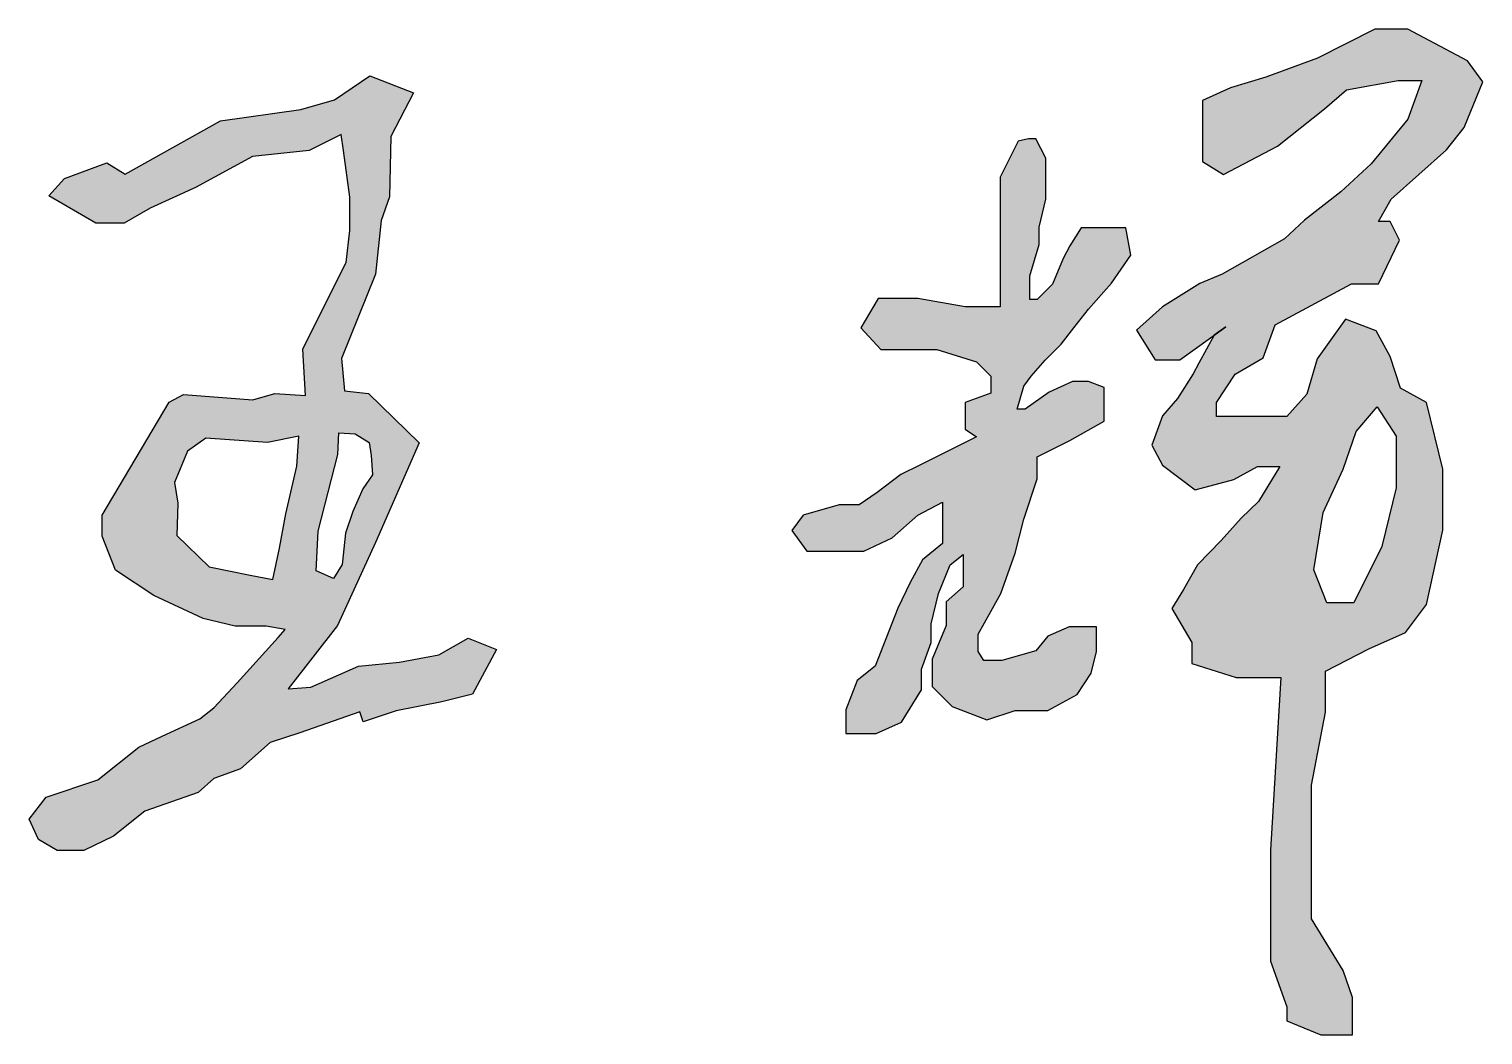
# Model space of a CAD drawing. Extents: x -46552 to 500351, y 55470 to 139570.
# Drawn here: x 496810 to 498415, y 81735 to 82845 of the extents above; entities that cross this region are included whole.
import ezdxf

# ---------------------------------------------------------------- set-up
doc = ezdxf.new("R2010")
doc.units = 0
doc.header["$LTSCALE"] = 1000
doc.header["$MEASUREMENT"] = 0
doc.layers.add('TK', color=126, linetype='Continuous')

# ---------------------------------------------------------------- blocks, each defined once
blk = doc.blocks.new('sfsf')
at = {"layer": 'TK'}
h = blk.add_hatch(color=1, dxfattribs=at)
h.paths.add_polyline_path([(196915.5, 251216.7), (196936.2, 251184.4), (196936.2, 251127.4), (196920.6, 251062.7), (196889.5, 251000.6), (196859.7, 251000.6), (196845.5, 251036.8), (196855.9, 251100.2), (196877.9, 251148.1), (196892.1, 251189.6)], flags=16)
h.paths.add_polyline_path([(196745.7, 251473.3), (196805.3, 251504.4), (196857.1, 251545.8), (196881.7, 251566.5), (196938.7, 251576.9), (196964.6, 251576.9), (196949.1, 251534.2), (196908.9, 251485), (196875.2, 251453.9), (196835.1, 251422.8), (196813, 251402.1), (196744.4, 251363.3), (196719.8, 251352.9), (196678.3, 251327), (196649.8, 251301.2), (196670.5, 251268.8), (196697.7, 251268.8), (196748.3, 251305), (196735.3, 251295.7), (196718.5, 251264.9), (196712.1, 251253.2), (196695.1, 251226.1), (196678.3, 251206.7), (196666.6, 251174.3), (196678.3, 251152.3), (196714.6, 251125.1), (196757.3, 251136.7), (196783.2, 251151), (196807.9, 251151), (196784.5, 251112.2), (196765.1, 251094), (196743.1, 251069.4), (196717.2, 251042.2), (196701.6, 251015.1), (196688.7, 250994.3), (196710.7, 250956.8), (196710.7, 250933.5), (196759.9, 250918), (196809.2, 250918), (196797.5, 250727.4), (196797.5, 250673.7), (196797.5, 250605.1), (196815.6, 250554.6), (196815.6, 250539.1), (196853.2, 250523.6), (196888.2, 250523.6), (196888.2, 250565), (196877.8, 250594.8), (196842.8, 250651.7), (196842.8, 250693.1), (196842.8, 250737.2), (196842.8, 250799.3), (196858.4, 250879.6), (196858.4, 250924.9), (196906.3, 250949.5), (196946.5, 250967.6), (196969.8, 250998.7), (196988, 251080.6), (196988, 251147.9), (196969.8, 251221.7), (196941.3, 251237.2), (196929.7, 251272.2), (196914.1, 251300.7), (196880.4, 251313.6), (196849.3, 251269.6), (196837.7, 251230.8), (196815.7, 251206.2), (196737.9, 251206.2), (196737.9, 251221.7), (196758.7, 251252.8), (196789.7, 251270.9), (196802.7, 251307.1), (196886.9, 251352.4), (196916.7, 251352.4), (196940.1, 251400.7), (196929.7, 251421.4), (196916.8, 251421.4), (196931, 251446), (196991.9, 251500.4), (197011.4, 251525), (197032.1, 251575.5), (197015.2, 251598.8), (196949.2, 251633.7), (196912.9, 251633.7), (196849.4, 251601.4), (196792.4, 251580.6), (196753.5, 251569), (196722.4, 251554.7), (196722.4, 251541.8), (196722.4, 251506.9), (196722.4, 251487.4)])
h.paths.add_polyline_path([(196519.2, 251509.8), (196499.4, 251470.1), (196499.4, 251409.5), (196499.4, 251335.3), (196499.4, 251327), (196460.7, 251327), (196408.4, 251336.4), (196393.7, 251336.4), (196364.5, 251336.4), (196345.6, 251304), (196367.6, 251279.9), (196429.3, 251279.9), (196473.2, 251266.4), (196488.9, 251250.7), (196488.9, 251231.9), (196460.7, 251221.4), (196460.7, 251192.2), (196473.2, 251183.8), (196410.5, 251152.5), (196389.6, 251142), (196363.4, 251122.2), (196343.5, 251108.6), (196321.6, 251108.6), (196281.9, 251097.1), (196269.3, 251080.4), (196286, 251057.4), (196348.8, 251057.4), (196380.1, 251072), (196408.4, 251097.1), (196435.6, 251111.7), (196435.6, 251065.8), (196413.6, 251048), (196400, 251022.9), (196386.4, 250994.7), (196361.3, 250930.4), (196341.4, 250914.8), (196328.8, 250882.4), (196328.8, 250856.3), (196362.3, 250856.3), (196390.5, 250868.8), (196412.5, 250904.3), (196412.5, 250927.3), (196423, 250956.6), (196423, 250977.4), (196431.3, 251010.9), (196443.9, 251042.2), (196458.5, 251053.7), (196458.5, 251039.1), (196458.5, 251018.2), (196439.7, 251001.5), (196439.7, 250975.4), (196424.2, 250938.1), (196424.2, 250928.5), (196424.2, 250908), (196446.2, 250886), (196484.4, 250871.4), (196515.9, 250881.6), (196530.6, 250881.6), (196551.9, 250881.6), (196584.1, 250899.2), (196599.6, 250922.7), (196605.4, 250946.9), (196605.4, 250974), (196596.6, 250974), (196575.3, 250974), (196551.9, 250963.7), (196538.7, 250947.6), (196501.2, 250936.6), (196481.4, 250936.6), (196474.8, 250946.9), (196474.8, 250965.9), (196488.8, 250990.8), (196499.8, 251010.6), (196515.9, 251055.3), (196525.5, 251092.7), (196540.1, 251137.4), (196540.1, 251161.6), (196576.1, 251179.5), (196614.2, 251200.8), (196614.2, 251238.1), (196596.6, 251244.7), (196579, 251244.7), (196553.3, 251233), (196526.9, 251214), (196518.1, 251214), (196525.5, 251239.6), (196533.5, 251250.6), (196548.9, 251268.2), (196566.6, 251285.8), (196580.5, 251304.1), (196596.6, 251324.6), (196622.3, 251353.2), (196643.6, 251384.3), (196637.8, 251414.3), (196631.2, 251414.3), (196607.7, 251414.3), (196588.6, 251414.3), (196576.2, 251394.5), (196568.8, 251380.6), (196557.1, 251352), (196540.2, 251335.2), (196532.1, 251335.2), (196532.1, 251361.5), (196542.4, 251396), (196542.4, 251415), (196549.7, 251445.8), (196549.7, 251464.9), (196549.7, 251491.3), (196538.7, 251512.5), (196530.7, 251512.5)])
at = {"layer": 'TK', "lineweight": 25}
h = blk.add_hatch(color=1, dxfattribs=at)
h.paths.add_polyline_path([(195466.5, 251468.8), (195513.1, 251485.9), (195533.3, 251473.5), (195638.8, 251532.4), (195727.4, 251544.8), (195764.6, 251555.7), (195803.4, 251582.1), (195851.6, 251563.4), (195826.7, 251515.3), (195825.2, 251448.6), (195815.9, 251422.3), (195809.7, 251363.3), (195772.4, 251270.2), (195775.5, 251234.5), (195801.9, 251231.4), (195857.8, 251177.1), (195809.7, 251067), (195767.7, 250975.5), (195713.4, 250905.6), (195738.2, 250907.2), (195791, 250930.5), (195836.1, 250935.1), (195879.5, 250942.9), (195912.1, 250961.5), (195943.2, 250949.1), (195917, 250899.7), (195882.8, 250891.2), (195832.7, 250881.4), (195796, 250869.2), (195792.3, 250880.2), (195726.4, 250856.8), (195693.5, 250846.4), (195660.7, 250817.1), (195631.3, 250806.7), (195614, 250791.1), (195555.3, 250770.4), (195520.7, 250742.8), (195487.9, 250727.2), (195458.5, 250727.2), (195437.7, 250739.3), (195427.4, 250761.8), (195446.4, 250786), (195503.4, 250805), (195548.4, 250841.2), (195574.3, 250853.3), (195615.8, 250872.3), (195631.3, 250884.4), (195657.2, 250912), (195702.2, 250962.1), (195710, 250970.9), (195688.9, 250974.8), (195654.9, 250974.8), (195619.7, 250983.2), (195565.2, 251008.7), (195522.7, 251036.5), (195508.2, 251074.1), (195508.2, 251097.1), (195582.1, 251221.9), (195597.9, 251230.4), (195674.3, 251224.3), (195698.6, 251231.6), (195732.5, 251229.2), (195729.4, 251280.4), (195754.2, 251329.9), (195777.3, 251376.1), (195781.4, 251411.4), (195781.4, 251448.2), (195774.6, 251499.8), (195771.8, 251517.5), (195736.5, 251499.8), (195673.9, 251493), (195611.2, 251459), (195560.9, 251435.9), (195532.3, 251419.6), (195501, 251419.6), (195449.3, 251449.5)])
h.paths.add_polyline_path([(195725.2, 251184.5), (195690.6, 251177.4), (195622.6, 251182.1), (195602.3, 251167.8), (195588, 251133.3), (195591.6, 251110.6), (195590.4, 251074.9), (195626.2, 251040.3), (195671.5, 251030.8), (195696.5, 251026), (195703.7, 251060.6), (195710.9, 251098.7), (195722.8, 251151.2)], flags=16)
h.paths.add_polyline_path([(195769.3, 251188.1), (195787.2, 251186.9), (195802.7, 251177.4), (195805.1, 251163.1), (195806.3, 251141.6), (195795.6, 251126.1), (195784.8, 251101.1), (195776.5, 251077.3), (195772.9, 251042.7), (195763.4, 251027.2), (195744.3, 251035.6), (195746.6, 251079.7), (195757.4, 251122.6), (195768.1, 251164.3)], flags=16)
at = {"layer": 'TK', "color": 1}
for points in [[(196745.7, 251473.3), (196805.3, 251504.4), (196857.1, 251545.8), (196881.7, 251566.5), (196938.7, 251576.9), (196964.6, 251576.9), (196949.1, 251534.2), (196908.9, 251485), (196875.2, 251453.9), (196835.1, 251422.8), (196813, 251402.1), (196744.4, 251363.3), (196719.8, 251352.9), (196678.3, 251327), (196649.8, 251301.2), (196670.5, 251268.8), (196697.7, 251268.8), (196748.3, 251305), (196735.3, 251295.7), (196718.5, 251264.9), (196712.1, 251253.2), (196695.1, 251226.1), (196678.3, 251206.7), (196666.6, 251174.3), (196678.3, 251152.3), (196678.3, 251152.3), (196714.6, 251125.1), (196757.3, 251136.7), (196783.2, 251151), (196807.9, 251151), (196784.5, 251112.2), (196765.1, 251094), (196743.1, 251069.4), (196717.2, 251042.2), (196701.6, 251015.1), (196688.7, 250994.3), (196710.7, 250956.8), (196710.7, 250933.5), (196759.9, 250918), (196809.2, 250918), (196797.5, 250727.4), (196797.5, 250673.7), (196797.5, 250605.1), (196815.6, 250554.6), (196815.6, 250539.1), (196853.2, 250523.6), (196888.2, 250523.6), (196888.2, 250565), (196877.8, 250594.8), (196842.8, 250651.7), (196842.8, 250693.1), (196842.8, 250737.2), (196842.8, 250799.3), (196858.4, 250879.6), (196858.4, 250924.9), (196906.3, 250949.5), (196946.5, 250967.6), (196969.8, 250998.7), (196988, 251080.6), (196988, 251147.9), (196969.8, 251221.7), (196941.3, 251237.2), (196929.7, 251272.2), (196914.1, 251300.7), (196880.4, 251313.6), (196849.3, 251269.6), (196837.7, 251230.8), (196815.7, 251206.2), (196737.9, 251206.2), (196737.9, 251221.7), (196758.7, 251252.8), (196789.7, 251270.9), (196802.7, 251307.1), (196886.9, 251352.4), (196916.7, 251352.4), (196940.1, 251400.7), (196929.7, 251421.4), (196916.8, 251421.4), (196931, 251446), (196991.9, 251500.4), (197011.4, 251525), (197032.1, 251575.5), (197015.2, 251598.8), (196949.2, 251633.7), (196912.9, 251633.7), (196849.4, 251601.4), (196792.4, 251580.6), (196753.5, 251569), (196722.4, 251554.7), (196722.4, 251541.8), (196722.4, 251506.9), (196722.4, 251487.4), (196745.7, 251473.3)], [(196519.2, 251509.8), (196499.4, 251470.1), (196499.4, 251409.5), (196499.4, 251335.3), (196499.4, 251327), (196460.7, 251327), (196408.4, 251336.4), (196393.7, 251336.4), (196364.5, 251336.4), (196345.6, 251304), (196367.6, 251279.9), (196429.3, 251279.9), (196473.2, 251266.4), (196488.9, 251250.7), (196488.9, 251231.9), (196460.7, 251221.4), (196460.7, 251192.2), (196473.2, 251183.8), (196410.5, 251152.5), (196389.6, 251142), (196363.4, 251122.2), (196343.5, 251108.6), (196321.6, 251108.6), (196281.9, 251097.1), (196269.3, 251080.4), (196286, 251057.4), (196348.8, 251057.4), (196380.1, 251072), (196408.4, 251097.1), (196435.6, 251111.7), (196435.6, 251065.8), (196413.6, 251048), (196400, 251022.9), (196386.4, 250994.7), (196361.3, 250930.4), (196341.4, 250914.8), (196328.8, 250882.4), (196328.8, 250856.3), (196362.3, 250856.3), (196390.5, 250868.8), (196412.5, 250904.3), (196412.5, 250927.3), (196423, 250956.6), (196423, 250977.4), (196431.3, 251010.9), (196443.9, 251042.2), (196458.5, 251053.7), (196458.5, 251039.1), (196458.5, 251018.2), (196439.7, 251001.5), (196439.7, 250975.4), (196424.2, 250938.1), (196424.2, 250928.5), (196424.2, 250908), (196446.2, 250886), (196484.4, 250871.4), (196515.9, 250881.6), (196530.6, 250881.6), (196551.9, 250881.6), (196584.1, 250899.2), (196599.6, 250922.7), (196605.4, 250946.9), (196605.4, 250974), (196596.6, 250974), (196575.3, 250974), (196551.9, 250963.7), (196538.7, 250947.6), (196501.2, 250936.6), (196481.4, 250936.6), (196474.8, 250946.9), (196474.8, 250965.9), (196488.8, 250990.8), (196499.8, 251010.6), (196515.9, 251055.3), (196525.5, 251092.7), (196540.1, 251137.4), (196540.1, 251161.6), (196576.1, 251179.5), (196614.2, 251200.8), (196614.2, 251238.1), (196596.6, 251244.7), (196579, 251244.7), (196553.3, 251233), (196526.9, 251214), (196518.1, 251214), (196525.5, 251239.6), (196533.5, 251250.6), (196548.9, 251268.2), (196566.6, 251285.8), (196580.5, 251304.1), (196596.6, 251324.6), (196622.3, 251353.2), (196643.6, 251384.3), (196637.8, 251414.3), (196631.2, 251414.3), (196607.7, 251414.3), (196588.6, 251414.3), (196576.2, 251394.5), (196568.8, 251380.6), (196557.1, 251352), (196540.2, 251335.2), (196532.1, 251335.2), (196532.1, 251361.5), (196542.4, 251396), (196542.4, 251415), (196549.7, 251445.8), (196549.7, 251464.9), (196549.7, 251491.3), (196538.7, 251512.5), (196530.7, 251512.5), (196519.2, 251509.8)], [(196915.5, 251216.7), (196936.2, 251184.4), (196936.2, 251127.4), (196920.6, 251062.7), (196889.5, 251000.6), (196859.7, 251000.6), (196845.5, 251036.8), (196855.9, 251100.2), (196877.9, 251148.1), (196892.1, 251189.6), (196915.5, 251216.7)]]:
    blk.add_lwpolyline(points, dxfattribs=at)
at = {"layer": 'TK', "color": 1, "lineweight": 25}
for points in [[(195466.5, 251468.8), (195513.1, 251485.9), (195533.3, 251473.5), (195638.8, 251532.4), (195727.4, 251544.8), (195764.6, 251555.7), (195803.4, 251582.1), (195851.6, 251563.4), (195826.7, 251515.3), (195825.2, 251448.6), (195815.9, 251422.3), (195809.7, 251363.3), (195772.4, 251270.2), (195775.5, 251234.5), (195801.9, 251231.4), (195857.8, 251177.1), (195809.7, 251067), (195767.7, 250975.5), (195767.7, 250975.5), (195713.4, 250905.6), (195738.2, 250907.2), (195791, 250930.5), (195836.1, 250935.1), (195879.5, 250942.9), (195912.1, 250961.5), (195943.2, 250949.1), (195917, 250899.7), (195882.8, 250891.2), (195832.7, 250881.4), (195796, 250869.2), (195792.3, 250880.2), (195726.4, 250856.8), (195693.5, 250846.4), (195660.7, 250817.1), (195631.3, 250806.7), (195614, 250791.1), (195555.3, 250770.4), (195520.7, 250742.8), (195487.9, 250727.2), (195458.5, 250727.2), (195437.7, 250739.3), (195427.4, 250761.8), (195446.4, 250786), (195503.4, 250805), (195548.4, 250841.2), (195574.3, 250853.3), (195615.8, 250872.3), (195631.3, 250884.4), (195657.2, 250912), (195702.2, 250962.1), (195710, 250970.9), (195688.9, 250974.8), (195654.9, 250974.8), (195619.7, 250983.2), (195565.2, 251008.7), (195522.7, 251036.5), (195508.2, 251074.1), (195508.2, 251097.1), (195582.1, 251221.9), (195597.9, 251230.4), (195674.3, 251224.3), (195698.6, 251231.6), (195732.5, 251229.2), (195729.4, 251280.4), (195754.2, 251329.9), (195777.3, 251376.1), (195781.4, 251411.4), (195781.4, 251448.2), (195774.6, 251499.8), (195774.6, 251499.8), (195771.8, 251517.5), (195736.5, 251499.8), (195673.9, 251493), (195611.2, 251459), (195560.9, 251435.9), (195532.3, 251419.6), (195501, 251419.6), (195449.3, 251449.5), (195466.5, 251468.8)], [(195769.3, 251188.1), (195787.2, 251186.9), (195802.7, 251177.4), (195805.1, 251163.1), (195806.3, 251141.6), (195795.6, 251126.1), (195784.8, 251101.1), (195776.5, 251077.3), (195772.9, 251042.7), (195763.4, 251027.2), (195744.3, 251035.6), (195746.6, 251079.7), (195757.4, 251122.6), (195768.1, 251164.3), (195769.3, 251188.1)], [(195725.2, 251184.5), (195690.6, 251177.4), (195622.6, 251182.1), (195602.3, 251167.8), (195588, 251133.3), (195591.6, 251110.6), (195590.4, 251074.9), (195626.2, 251040.3), (195671.5, 251030.8), (195696.5, 251026), (195703.7, 251060.6), (195710.9, 251098.7), (195722.8, 251151.2), (195725.2, 251184.5)]]:
    blk.add_lwpolyline(points, dxfattribs=at)

msp = doc.modelspace()

# ---------------------------------------------------------------- block references
msp.add_blockref('sfsf', (301382.5, -168788.4))

doc.saveas('drawing.dxf')
